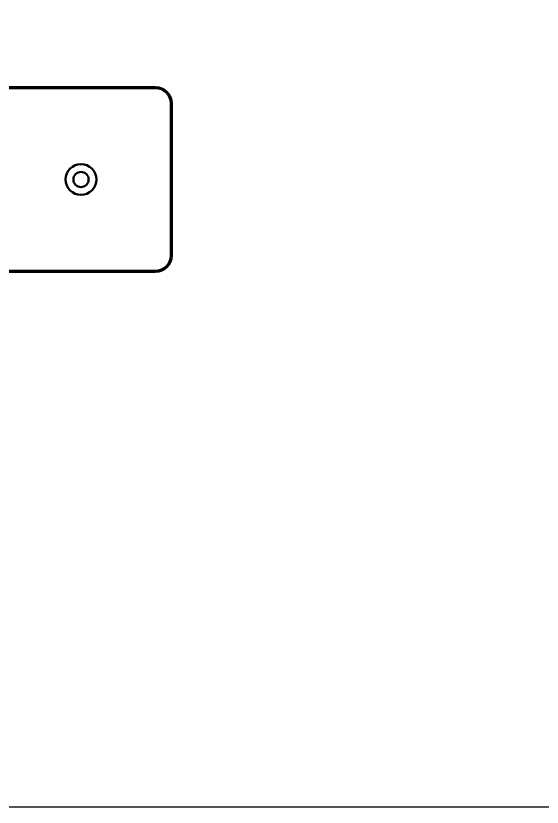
# Model space of a CAD drawing. Header units: millimetres. Extents: x 15 to 962, y -15 to 456.
# Drawn here: x 323.3 to 478.8, y -15.2 to 218.7 of the extents above; entities that cross this region are included whole.
import ezdxf

# ---------------------------------------------------------------- set-up
doc = ezdxf.new("R2010")
doc.units = ezdxf.units.MM
doc.layers.add('외형선(ISO)', color=7, linetype='Continuous', lineweight=50)

msp = doc.modelspace()

# ---------------------------------------------------------------- linework, layer by layer
at = {"color": 1}
msp.add_lwpolyline([(14.54, 455.92), (962.05, 455.92), (962.05, -15.22), (14.54, -15.22)], close=True, dxfattribs=at)
at = {"layer": '외형선(ISO)', "color": 4}
for p, q in [((364.53, 197.61), (144.53, 197.61)), ((144.53, 197.31), (364.53, 197.31)), ((369.03, 192.81), (369.03, 147.81)), ((369.33, 147.81), (369.33, 192.81)), ((364.53, 143.31), (144.53, 143.31)), ((144.53, 143.01), (364.53, 143.01))]:
    msp.add_line(p, q, dxfattribs=at)
for radius in [4.55, 2.25]:
    msp.add_circle((342.53, 170.31), radius, dxfattribs=at)
for centre, radius, start, end in [((364.53, 192.81), 4.8, 0, 90), ((364.53, 192.81), 4.5, 0, 90), ((364.53, 147.81), 4.5, 270, 0), ((364.53, 147.81), 4.8, 270, 0)]:
    msp.add_arc(centre, radius, start, end, dxfattribs=at)

doc.saveas('drawing.dxf')
